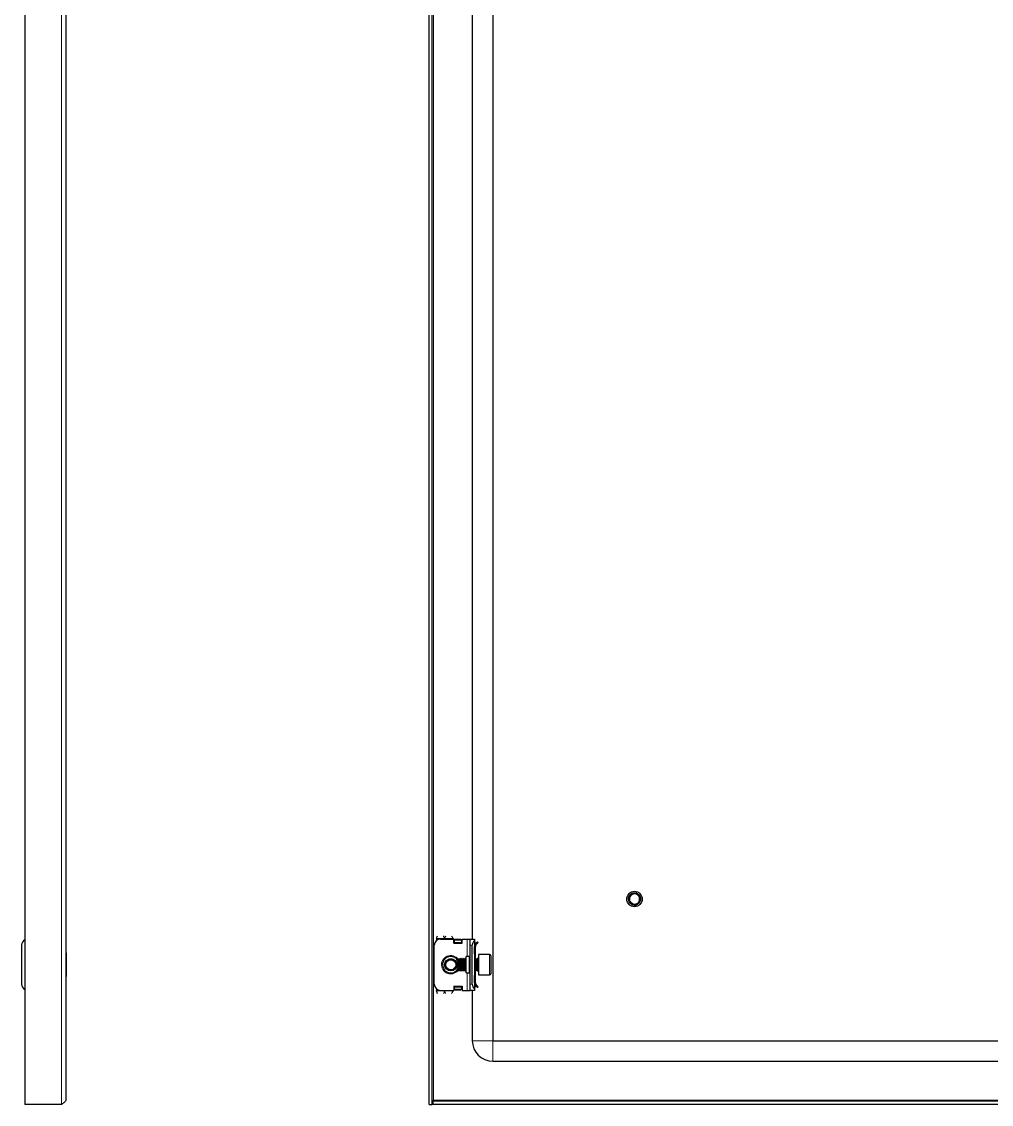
# Model space of a CAD drawing. Header units: millimetres. Extents: x -266 to 1713, y -979 to 1408.
# Drawn here: x 768 to 1241, y -860 to -333 of the extents above; entities that cross this region are included whole.
import ezdxf

# ---------------------------------------------------------------- set-up
doc = ezdxf.new("R2010")
doc.units = ezdxf.units.MM

msp = doc.modelspace()

# ---------------------------------------------------------------- linework, layer by layer
at = {"color": 7, "linetype": 'Continuous', "lineweight": 25}
for p, q in [((769.88, 1300.75), (769.88, -860.25)), ((789.88, 1298.65), (789.88, -858.15)), ((966.84, -860.25), (966.84, 1300.75)), ((968.34, -860.25), (968.34, 1300.75)), ((997.84, 1269.75), (997.84, -829.25)), ((987.84, -104.75), (987.84, -779.75)), ((1064.01, -759.27), (1063.99, -759.31)), ((1064.06, -759.13), (1064.16, -758.95)), ((1064.07, -759.13), (1064.18, -758.94)), ((1064.58, -758.28), (1064.74, -758.16)), ((1064.6, -758.32), (1064.72, -758.13)), ((1066.24, -757.31), (1066.2, -757.32)), ((1067.38, -757.3), (1067.34, -757.29)), ((1067.56, -757.34), (1067.52, -757.33)), ((1067.74, -757.39), (1067.7, -757.37)), ((1067.92, -757.45), (1067.88, -757.43)), ((1068.28, -757.61), (1068.23, -757.59)), ((1068.28, -757.61), (1068.27, -757.72)), ((1068.28, -757.61), (1068.42, -757.73)), ((1068.45, -757.72), (1068.41, -757.69)), ((1068.62, -757.83), (1068.58, -757.81)), ((1068.62, -757.83), (1068.83, -758.02)), ((1068.78, -757.96), (1068.75, -757.93)), ((1068.93, -758.1), (1068.9, -758.07)), ((1069.07, -758.24), (1069.04, -758.2)), ((1069.66, -759.21), (1069.65, -759.2)), ((1063.84, -760.25), (1063.84, -760.25)), ((1063.85, -760.05), (1063.91, -759.74)), ((1063.85, -760.05), (1063.85, -760.1)), ((1063.87, -759.85), (1063.86, -759.9)), ((1063.9, -759.64), (1063.9, -759.69)), ((1063.95, -759.45), (1063.94, -759.5)), ((1064.55, -761.12), (1064.38, -760.71)), ((1064.68, -762.33), (1064.56, -762.2)), ((1064.57, -762.21), (1064.59, -762.23)), ((1064.68, -762.33), (1064.71, -762.36)), ((1064.82, -762.47), (1064.86, -762.5)), ((1064.98, -762.6), (1065.02, -762.63)), ((1065.15, -762.72), (1065.19, -762.75)), ((1066.65, -763.24), (1067.39, -763.17)), ((1067.53, -763.17), (1067.58, -763.16)), ((1067.72, -763.12), (1067.77, -763.1)), ((1067.92, -763.05), (1067.96, -763.03)), ((1068.29, -762.88), (1068.07, -762.96)), ((1068.11, -762.97), (1068.15, -762.95)), ((1068.47, -762.77), (1068.26, -762.89)), ((1068.29, -762.81), (1068.33, -762.85)), ((1068.29, -762.88), (1068.33, -762.85)), ((1069.76, -760.95), (1069.68, -761.19)), ((1069.72, -759.39), (1069.7, -759.34)), ((1069.71, -761.14), (1069.72, -761.1)), ((1069.76, -759.56), (1069.75, -759.52)), ((1069.76, -760.95), (1069.77, -760.91)), ((1069.8, -759.75), (1069.79, -759.7)), ((1069.8, -760.75), (1069.81, -760.71)), ((1069.83, -759.94), (1069.82, -759.89)), ((1069.84, -760.14), (1069.82, -760.38)), ((1069.83, -760.55), (1069.83, -760.5)), ((1069.84, -760.14), (1069.84, -760.09)), ((1069.84, -760.34), (1069.84, -760.29)), ((970.34, -779.5), (970.34, -780.51)), ((972.34, -779.75), (978.84, -779.75)), ((978.34, -779.5), (978.34, -779.75)), ((978.84, -781.75), (978.84, -779.75)), ((979.04, -779.87), (978.84, -779.87)), ((979.04, -781.75), (979.04, -779.87)), ((979.09, -780.13), (979.59, -779.77)), ((979.59, -780.13), (979.09, -780.48)), ((979.09, -780.48), (979.09, -780.13)), ((979.59, -779.77), (979.59, -780.13)), ((979.59, -779.77), (982.09, -779.77)), ((979.59, -780.13), (982.09, -780.13)), ((982.09, -780.13), (982.09, -779.77)), ((982.09, -779.77), (982.59, -780.13)), ((982.59, -780.48), (982.09, -780.13)), ((982.59, -780.13), (982.59, -780.48)), ((982.84, -781.75), (982.84, -779.75)), ((982.84, -779.75), (985.34, -779.75)), ((985.34, -779.75), (986.84, -779.75)), ((986.84, -779.75), (988.84, -779.75)), ((986.84, -782.75), (986.84, -779.75)), ((988.84, -779.75), (988.84, -780.51)), ((768.38, -782.75), (768.38, -801.75)), ((969.34, -801.75), (969.34, -782.75)), ((978.84, -781.75), (982.84, -781.75)), ((979.09, -781.4), (979.09, -780.48)), ((979.09, -781.75), (979.09, -781.4)), ((982.59, -780.48), (982.59, -781.4)), ((982.59, -781.4), (982.59, -781.75)), ((986.84, -801.75), (986.84, -782.75)), ((987.84, -801.75), (987.84, -782.75)), ((988.84, -780.51), (988.84, -803.99)), ((988.84, -780.84), (989.05, -781.04)), ((989.34, -783.5), (988.84, -783.5)), ((988.84, -787), (988.84, -783.5)), ((989.34, -781.75), (989.34, -782.21)), ((989.34, -787), (989.34, -783.5)), ((989.43, -782.09), (990.4, -781.11)), ((989.78, -782.44), (989.43, -782.09)), ((989.78, -782.44), (990.76, -781.46)), ((990.4, -781.11), (990.76, -781.46)), ((790.13, -786.46), (789.88, -786.46)), ((790.13, -786.46), (790.13, -798.03)), ((981.4, -789.25), (980.84, -789.8)), ((980.84, -789.8), (980.84, -794.7)), ((981.45, -789.25), (981.4, -789.25)), ((981.4, -789.25), (981.4, -795.25)), ((981.84, -789.8), (981.45, -789.25)), ((981.45, -789.25), (981.45, -794.78)), ((982.23, -789.25), (981.84, -789.8)), ((981.84, -789.8), (981.84, -794.31)), ((982.45, -789.25), (982.23, -789.25)), ((982.23, -789.25), (982.23, -794.78)), ((982.84, -789.8), (982.45, -789.25)), ((982.45, -789.25), (982.45, -794.78)), ((983.23, -789.25), (982.84, -789.8)), ((982.84, -789.8), (982.84, -794.31)), ((983.45, -789.25), (983.23, -789.25)), ((983.23, -789.25), (983.23, -794.78)), ((983.84, -789.8), (983.45, -789.25)), ((983.45, -789.25), (983.45, -794.78)), ((984.23, -789.25), (983.84, -789.8)), ((983.84, -789.8), (983.84, -794.31)), ((984.45, -789.25), (984.23, -789.25)), ((984.23, -789.25), (984.23, -794.78)), ((984.84, -789.8), (984.45, -789.25)), ((984.45, -789.25), (984.45, -794.78)), ((986.34, -788.25), (984.84, -788.25)), ((984.84, -796.25), (984.84, -788.25)), ((989.34, -787), (988.84, -787)), ((989.23, -789.25), (988.84, -789.8)), ((989.45, -789.25), (989.23, -789.25)), ((989.23, -789.25), (989.23, -794.78)), ((989.34, -789.25), (989.34, -787)), ((989.84, -789.8), (989.45, -789.25)), ((989.45, -789.25), (989.45, -794.78)), ((990.23, -789.25), (989.84, -789.8)), ((989.84, -789.8), (989.84, -794.31)), ((990.59, -789.25), (990.23, -789.25)), ((990.23, -789.25), (990.23, -794.78)), ((996.24, -787.25), (990.84, -787.25)), ((990.84, -787.25), (990.84, -797.25)), ((996.84, -787.85), (996.84, -796.65)), ((980.84, -794.7), (981.4, -795.25)), ((981.4, -795.25), (981.45, -795.25)), ((981.45, -795.25), (981.84, -794.7)), ((981.45, -794.78), (981.45, -795.25)), ((981.84, -794.31), (981.84, -794.7)), ((981.84, -794.7), (982.23, -795.25)), ((982.23, -794.78), (982.23, -795.25)), ((982.23, -795.25), (982.45, -795.25)), ((982.45, -795.25), (982.84, -794.7)), ((982.45, -794.78), (982.45, -795.25)), ((982.84, -794.31), (982.84, -794.7)), ((982.84, -794.7), (983.23, -795.25)), ((983.23, -794.78), (983.23, -795.25)), ((983.23, -795.25), (983.45, -795.25)), ((983.45, -795.25), (983.84, -794.7)), ((983.45, -794.78), (983.45, -795.25)), ((983.84, -794.31), (983.84, -794.7)), ((983.84, -794.7), (984.23, -795.25)), ((984.23, -794.78), (984.23, -795.25)), ((984.23, -795.25), (984.45, -795.25)), ((984.45, -795.25), (984.84, -794.7)), ((984.45, -794.78), (984.45, -795.25)), ((988.84, -794.7), (989.23, -795.25)), ((989.23, -794.78), (989.23, -795.25)), ((989.23, -795.25), (989.45, -795.25)), ((989.34, -797.5), (989.34, -795.25)), ((989.45, -795.25), (989.84, -794.7)), ((989.45, -794.78), (989.45, -795.25)), ((989.84, -794.31), (989.84, -794.7)), ((989.84, -794.7), (990.23, -795.25)), ((990.23, -794.78), (990.23, -795.25)), ((990.23, -795.25), (990.59, -795.25)), ((789.88, -798.03), (790.13, -798.03)), ((984.84, -796.25), (986.34, -796.25)), ((988.84, -801), (988.84, -797.5)), ((988.84, -797.5), (989.34, -797.5)), ((989.34, -801), (988.84, -801)), ((989.34, -801), (989.34, -797.5)), ((990.84, -797.25), (996.24, -797.25)), ((970.34, -803.99), (970.34, -805)), ((972.34, -804.75), (978.84, -804.75)), ((978.34, -804.75), (978.34, -805)), ((978.84, -802.75), (978.84, -804.75)), ((978.84, -802.75), (982.84, -802.75)), ((978.84, -804.63), (979.04, -804.63)), ((979.04, -804.63), (979.04, -802.75)), ((979.09, -803.1), (979.09, -802.75)), ((979.09, -804.02), (979.09, -803.1)), ((979.09, -804.37), (979.09, -804.02)), ((979.09, -804.02), (979.59, -804.37)), ((979.59, -804.72), (979.09, -804.37)), ((979.59, -804.37), (979.59, -804.72)), ((982.09, -804.37), (979.59, -804.37)), ((982.09, -804.72), (979.59, -804.72)), ((982.09, -804.37), (982.59, -804.02)), ((982.09, -804.72), (982.09, -804.37)), ((982.59, -804.37), (982.09, -804.72)), ((982.59, -802.75), (982.59, -803.1)), ((982.59, -803.1), (982.59, -804.02)), ((982.59, -804.02), (982.59, -804.37)), ((982.84, -802.75), (982.84, -804.75)), ((982.84, -804.75), (985.34, -804.75)), ((985.34, -804.75), (986.84, -804.75)), ((986.84, -804.75), (986.84, -801.75)), ((988.84, -804.75), (986.84, -804.75)), ((987.84, -804.75), (987.84, -829.25)), ((989.05, -803.46), (988.84, -803.66)), ((988.84, -803.99), (988.84, -804.75)), ((989.34, -802.75), (989.34, -802.36)), ((989.78, -802.06), (989.43, -802.41)), ((989.43, -802.41), (990.4, -803.39)), ((989.78, -802.06), (990.76, -803.04)), ((990.4, -803.39), (990.76, -803.04)), ((997.84, -829.25), (1681.84, -829.25)), ((997.84, -839.25), (1681.84, -839.25)), ((968.54, -858.75), (968.54, -860.25)), ((1711.14, -858.75), (968.54, -858.75)), ((968.7, -858.75), (968.94, -858.15)), ((787.78, -860.25), (769.88, -860.25)), ((966.84, -860.25), (968.34, -860.25)), ((1711.14, -860.25), (968.54, -860.25))]:
    msp.add_line(p, q, dxfattribs=at)
at = {"color": 8, "linetype": 'Continuous', "lineweight": 18}
for p, q in [((787.78, 1300.75), (787.78, -860.25)), ((968.94, -858.15), (968.94, 1298.65)), ((970.34, -779.5), (974.34, -779.5)), ((974.34, -779.5), (978.34, -779.5)), ((985.34, -788.25), (985.34, -779.75)), ((982.59, -781.4), (979.09, -781.4)), ((987.84, -782.75), (986.84, -782.75)), ((988.84, -781.25), (989.05, -781.04)), ((988.84, -781.75), (989.34, -781.75)), ((986.34, -796.25), (986.34, -788.25)), ((990.59, -790.63), (990.59, -789.25)), ((990.59, -795.25), (990.59, -790.63)), ((996.24, -797.25), (996.24, -787.25)), ((985.34, -804.75), (985.34, -796.25)), ((970.34, -805), (974.34, -805)), ((978.34, -805), (974.34, -805)), ((979.09, -803.1), (982.59, -803.1)), ((986.84, -801.75), (987.84, -801.75)), ((988.84, -802.75), (989.34, -802.75)), ((988.84, -803.25), (989.05, -803.46)), ((997.84, -829.25), (987.84, -829.25)), ((997.84, -829.25), (997.84, -839.25)), ((1710.74, -858.15), (968.94, -858.15))]:
    msp.add_line(p, q, dxfattribs=at)
at = {"color": 7, "linetype": 'Continuous', "lineweight": 25}
for centre, radius in [((1066.84, -760.25), 3.75), ((977.34, -792.25), 3), ((977.34, -792.25), 2.76), ((977.34, -792.25), 2.45)]:
    msp.add_circle(centre, radius, dxfattribs=at)
for centre, radius, start, end in [((1066.84, -760.25), 2.5, 108.5944, 168.5944), ((1066.84, -760.25), 2.5, 48.5944, 108.5944), ((1066.84, -760.25), 2.5, 348.5944, 48.5944), ((1066.84, -760.25), 3, 180, 220.7437), ((1066.84, -760.25), 2.5, 168.5944, 190.5165), ((1066.84, -760.25), 3, 239.9286, 266.2193), ((1066.84, -760.25), 2.5, 255.8881, 288.5944), ((1066.84, -760.25), 2.5, 288.5944, 348.5944), ((771.38, -782.75), 3, 120, 180), ((972.34, -782.75), 3, 90, 180), ((990.84, -782.75), 3, 131.8103, 180), ((988.34, -781.75), 1, 360, 45), ((977.34, -792.25), 4, 90, 331.045), ((977.34, -792.25), 4, 28.955, 90), ((986.34, -787.75), 0.5, 270, 0), ((990.59, -789), 0.25, 270, 0), ((996.24, -787.85), 0.6, 0, 90), ((990.59, -795.5), 0.25, 360, 90), ((986.34, -796.75), 0.5, 0, 90), ((996.24, -796.65), 0.6, 270, 360), ((771.38, -801.75), 3, 180, 240), ((972.34, -801.75), 3, 180, 270), ((990.84, -801.75), 3, 180, 228.1897), ((988.34, -802.75), 1, 315, 360), ((997.84, -829.25), 10, 180, 270)]:
    msp.add_arc(centre, radius, start, end, dxfattribs=at)
at = {"color": 8, "linetype": 'Continuous', "lineweight": 18}
for start, end in [(35.4622, 270), (270, 324.5378)]:
    msp.add_arc((977.34, -792.25), 4.5, start, end, dxfattribs=at)
at = {"color": 7, "linetype": 'Continuous', "lineweight": 25}
for points, knots in [([(1064.37, -759.61), (1064.36, -759.6), (1064.34, -759.56), (1064.29, -759.49), (1064.22, -759.42), (1064.14, -759.37), (1064.07, -759.33), (1064.02, -759.32), (1063.99, -759.31)], [0, 0, 0, 0, 0.076151, 0.276704, 0.47712, 0.677473, 0.837574, 1, 1, 1, 1]), ([(1064.01, -759.27), (1064.21, -758.84), (1064.53, -758.2), (1065.12, -757.8), (1065.32, -757.67)], [0, 0, 0, 0, 0.657042, 1, 1, 1, 1]), ([(1064.01, -759.27), (1064.04, -759.27), (1064.09, -759.28), (1064.17, -759.31), (1064.24, -759.35), (1064.3, -759.41), (1064.35, -759.46), (1064.38, -759.53), (1064.4, -759.58), (1064.4, -759.62), (1064.4, -759.63)], [0, 0, 0, 0, 0.154027, 0.307095, 0.452862, 0.590123, 0.718565, 0.838856, 0.95247, 1, 1, 1, 1]), ([(1064.08, -759.14), (1064.1, -759.08), (1064.13, -758.95), (1064.19, -758.84), (1064.23, -758.78)], [0, 0, 0, 0, 0.462482, 1, 1, 1, 1]), ([(1064.21, -758.86), (1064.24, -758.79), (1064.32, -758.58), (1064.48, -758.42), (1064.59, -758.31)], [0, 0, 0, 0, 0.333789, 1, 1, 1, 1]), ([(1064.29, -758.73), (1064.31, -758.68), (1064.41, -758.38), (1064.66, -758.17), (1064.87, -757.99)], [0, 0, 0, 0, 0.171865, 1, 1, 1, 1]), ([(1065.68, -757.89), (1065.62, -757.93), (1065.3, -758.11), (1064.8, -758.58), (1064.5, -759.16), (1064.41, -759.5), (1064.39, -759.56)], [0, 0, 0, 0, 0.104785, 0.513079, 0.918136, 1, 1, 1, 1]), ([(1064.58, -758.28), (1064.57, -758.29), (1064.56, -758.31), (1064.54, -758.33), (1064.53, -758.34)], [0, 0, 0, 0, 0.2967964, 1, 1, 1, 1]), ([(1064.7, -758.15), (1064.7, -758.15), (1064.69, -758.16), (1064.68, -758.18), (1064.67, -758.18)], [0, 0, 0, 0, 0.4842322, 1, 1, 1, 1]), ([(1064.84, -758.02), (1064.83, -758.03), (1064.82, -758.04), (1064.81, -758.05), (1064.8, -758.05)], [0, 0, 0, 0, 0.485158, 1, 1, 1, 1]), ([(1064.98, -757.9), (1064.97, -757.9), (1064.96, -757.91), (1064.95, -757.92), (1064.94, -757.93)], [0, 0, 0, 0, 0.484546, 1, 1, 1, 1]), ([(1065.14, -757.78), (1065.13, -757.79), (1065.12, -757.8), (1065.1, -757.8), (1065.1, -757.81)], [0, 0, 0, 0, 0.4826873, 1, 1, 1, 1]), ([(1065.14, -757.78), (1065.15, -757.77), (1065.2, -757.74), (1065.25, -757.72), (1065.3, -757.7)], [0, 0, 0, 0, 0.230751, 1, 1, 1, 1]), ([(1065.31, -757.67), (1065.3, -757.68), (1065.28, -757.69), (1065.27, -757.69), (1065.26, -757.7)], [0, 0, 0, 0, 0.480194, 1, 1, 1, 1]), ([(1065.31, -757.67), (1065.34, -757.69), (1065.4, -757.73), (1065.47, -757.8), (1065.5, -757.85), (1065.52, -757.87)], [0, 0, 0, 0, 0.362858, 0.693435, 1, 1, 1, 1]), ([(1065.67, -757.93), (1065.65, -757.93), (1065.61, -757.92), (1065.55, -757.89), (1065.47, -757.84), (1065.38, -757.77), (1065.34, -757.7), (1065.32, -757.67)], [0, 0, 0, 0, 0.084477, 0.253367, 0.470159, 0.686909, 1, 1, 1, 1]), ([(1065.49, -757.57), (1065.48, -757.58), (1065.46, -757.59), (1065.45, -757.59), (1065.44, -757.6)], [0, 0, 0, 0, 0.477867, 1, 1, 1, 1]), ([(1065.6, -757.88), (1065.6, -757.86), (1065.59, -757.81), (1065.55, -757.74), (1065.5, -757.66), (1065.46, -757.62), (1065.44, -757.6)], [0, 0, 0, 0, 0.154183, 0.462567, 0.728091, 1, 1, 1, 1]), ([(1065.49, -757.57), (1065.52, -757.6), (1065.57, -757.63), (1065.64, -757.71), (1065.68, -757.79), (1065.71, -757.85), (1065.72, -757.89), (1065.72, -757.9)], [0, 0, 0, 0, 0.260762, 0.494805, 0.723794, 0.94279, 1, 1, 1, 1]), ([(1065.67, -757.49), (1065.67, -757.49), (1065.65, -757.5), (1065.64, -757.5), (1065.63, -757.51)], [0, 0, 0, 0, 0.4764859, 1, 1, 1, 1]), ([(1065.76, -757.9), (1065.76, -757.89), (1065.77, -757.83), (1065.76, -757.75), (1065.73, -757.66), (1065.68, -757.58), (1065.65, -757.53), (1065.63, -757.51)], [0, 0, 0, 0, 0.114393, 0.350182, 0.585971, 0.790611, 1, 1, 1, 1]), ([(1065.67, -757.49), (1065.69, -757.48), (1065.75, -757.45), (1065.82, -757.44), (1065.87, -757.43)], [0, 0, 0, 0, 0.301025, 1, 1, 1, 1]), ([(1065.67, -757.49), (1065.7, -757.51), (1065.75, -757.56), (1065.81, -757.63), (1065.85, -757.72), (1065.87, -757.8), (1065.88, -757.86), (1065.87, -757.9), (1065.87, -757.91)], [0, 0, 0, 0, 0.218347, 0.41099, 0.598711, 0.777744, 0.945667, 1, 1, 1, 1]), ([(1066.05, -757.88), (1066.03, -757.88), (1065.98, -757.9), (1065.91, -757.91), (1065.81, -757.91), (1065.74, -757.9), (1065.7, -757.89), (1065.68, -757.89)], [0, 0, 0, 0, 0.099011, 0.388276, 0.61301, 0.895384, 1, 1, 1, 1]), ([(1065.87, -757.41), (1065.86, -757.42), (1065.84, -757.42), (1065.83, -757.43), (1065.82, -757.43)], [0, 0, 0, 0, 0.476579, 1, 1, 1, 1]), ([(1065.89, -757.91), (1065.9, -757.91), (1065.91, -757.87), (1065.92, -757.8), (1065.92, -757.7), (1065.9, -757.6), (1065.87, -757.51), (1065.84, -757.46), (1065.82, -757.43)], [0, 0, 0, 0, 0.019058, 0.219488, 0.419831, 0.620151, 0.807785, 1, 1, 1, 1]), ([(1065.87, -757.41), (1065.89, -757.44), (1065.94, -757.49), (1065.98, -757.57), (1066.01, -757.66), (1066.02, -757.74), (1066.01, -757.81), (1066, -757.85), (1065.99, -757.87)], [0, 0, 0, 0, 0.213002, 0.396975, 0.575181, 0.744364, 0.902779, 1, 1, 1, 1]), ([(1066.06, -757.35), (1066.05, -757.36), (1066.04, -757.36), (1066.02, -757.36), (1066.01, -757.37)], [0, 0, 0, 0, 0.478977, 1, 1, 1, 1]), ([(1066.02, -757.87), (1066.03, -757.84), (1066.05, -757.79), (1066.07, -757.7), (1066.07, -757.61), (1066.07, -757.5), (1066.03, -757.42), (1066.01, -757.37)], [0, 0, 0, 0, 0.147065, 0.321231, 0.495346, 0.669443, 1, 1, 1, 1]), ([(1066.31, -757.65), (1066.3, -757.66), (1066.28, -757.71), (1066.22, -757.79), (1066.13, -757.85), (1066.07, -757.87), (1066.05, -757.88)], [0, 0, 0, 0, 0.153621, 0.528305, 0.811762, 1, 1, 1, 1]), ([(1066.06, -757.35), (1066.08, -757.38), (1066.11, -757.44), (1066.14, -757.53), (1066.16, -757.61), (1066.15, -757.69), (1066.14, -757.77), (1066.11, -757.82), (1066.09, -757.85), (1066.08, -757.86)], [0, 0, 0, 0, 0.195461, 0.359649, 0.517607, 0.666788, 0.806268, 0.936243, 1, 1, 1, 1]), ([(1066.13, -757.81), (1066.13, -757.81), (1066.17, -757.77), (1066.2, -757.68), (1066.22, -757.57), (1066.23, -757.48), (1066.22, -757.4), (1066.21, -757.35), (1066.2, -757.32)], [0, 0, 0, 0, 0.001313, 0.309582, 0.493731, 0.677835, 0.837663, 1, 1, 1, 1]), ([(1066.24, -757.31), (1066.26, -757.34), (1066.28, -757.39), (1066.3, -757.47), (1066.3, -757.56), (1066.28, -757.63), (1066.25, -757.72), (1066.2, -757.78), (1066.17, -757.81)], [0, 0, 0, 0, 0.162579, 0.32416, 0.478216, 0.623372, 0.759205, 1, 1, 1, 1]), ([(1066.17, -757.82), (1066.19, -757.8), (1066.24, -757.76), (1066.28, -757.69), (1066.31, -757.66), (1066.31, -757.65)], [0, 0, 0, 0, 0.41332, 0.833507, 1, 1, 1, 1]), ([(1066.2, -757.33), (1066.22, -757.32), (1066.34, -757.28), (1066.47, -757.27), (1066.58, -757.26)], [0, 0, 0, 0, 0.169871, 1, 1, 1, 1]), ([(1066.24, -757.31), (1066.27, -757.3), (1066.6, -757.24), (1067.23, -757.23), (1067.89, -757.41), (1068.23, -757.59), (1068.29, -757.62)], [0, 0, 0, 0, 0.044285, 0.46488, 0.894202, 1, 1, 1, 1]), ([(1068.29, -757.93), (1068.23, -757.9), (1067.9, -757.72), (1067.23, -757.54), (1066.61, -757.57), (1066.31, -757.65), (1066.31, -757.65)], [0, 0, 0, 0, 0.102158, 0.551599, 0.99962, 1, 1, 1, 1]), ([(1066.68, -757.28), (1066.74, -757.27), (1066.91, -757.24), (1067.08, -757.26), (1067.18, -757.27)], [0, 0, 0, 0, 0.399625, 1, 1, 1, 1]), ([(1067.34, -757.31), (1067.39, -757.31), (1067.54, -757.32), (1067.68, -757.37), (1067.78, -757.4)], [0, 0, 0, 0, 0.3533163, 1, 1, 1, 1]), ([(1068.21, -757.91), (1068.21, -757.9), (1068.21, -757.87), (1068.22, -757.8), (1068.24, -757.71), (1068.28, -757.65), (1068.29, -757.62)], [0, 0, 0, 0, 0.058255, 0.305509, 0.64716, 1, 1, 1, 1]), ([(1068.29, -757.93), (1068.31, -757.91), (1068.35, -757.86), (1068.39, -757.78), (1068.4, -757.72), (1068.41, -757.69)], [0, 0, 0, 0, 0.351509, 0.671861, 1, 1, 1, 1]), ([(1068.5, -758.37), (1068.49, -758.37), (1068.45, -758.33), (1068.4, -758.27), (1068.35, -758.19), (1068.32, -758.1), (1068.29, -758.01), (1068.29, -757.96), (1068.29, -757.93)], [0, 0, 0, 0, 0.066273, 0.267344, 0.423096, 0.618734, 0.814089, 1, 1, 1, 1]), ([(1068.45, -757.72), (1068.45, -757.75), (1068.44, -757.82), (1068.41, -757.92), (1068.37, -758), (1068.33, -758.05), (1068.31, -758.07), (1068.31, -758.07)], [0, 0, 0, 0, 0.275174, 0.522846, 0.765225, 0.99702, 1, 1, 1, 1]), ([(1068.33, -758.12), (1068.34, -758.11), (1068.38, -758.09), (1068.44, -758.04), (1068.5, -757.97), (1068.55, -757.89), (1068.57, -757.83), (1068.58, -757.81)], [0, 0, 0, 0, 0.0849649, 0.3293377, 0.5737157, 0.7844106, 1, 1, 1, 1]), ([(1068.62, -757.83), (1068.62, -757.87), (1068.61, -757.94), (1068.57, -758.03), (1068.52, -758.1), (1068.45, -758.16), (1068.41, -758.2), (1068.38, -758.21), (1068.37, -758.21)], [0, 0, 0, 0, 0.222831, 0.420099, 0.612409, 0.79585, 0.967895, 1, 1, 1, 1]), ([(1068.39, -758.24), (1068.39, -758.24), (1068.42, -758.23), (1068.49, -758.2), (1068.57, -758.15), (1068.65, -758.09), (1068.71, -758.01), (1068.73, -757.96), (1068.75, -757.93)], [0, 0, 0, 0, 0.002693, 0.20821, 0.413641, 0.619057, 0.807274, 1, 1, 1, 1]), ([(1068.78, -757.96), (1068.77, -758), (1068.76, -758.06), (1068.71, -758.14), (1068.65, -758.21), (1068.58, -758.26), (1068.53, -758.3), (1068.49, -758.3), (1068.48, -758.3)], [0, 0, 0, 0, 0.219212, 0.409339, 0.593597, 0.768568, 0.932394, 1, 1, 1, 1]), ([(1068.49, -758.33), (1068.52, -758.32), (1068.59, -758.31), (1068.68, -758.27), (1068.76, -758.22), (1068.84, -758.15), (1068.88, -758.1), (1068.9, -758.07)], [0, 0, 0, 0, 0.190996, 0.383798, 0.576553, 0.78528, 1, 1, 1, 1]), ([(1068.94, -758.45), (1068.94, -758.46), (1068.91, -758.47), (1068.86, -758.49), (1068.77, -758.49), (1068.67, -758.48), (1068.57, -758.43), (1068.52, -758.39), (1068.5, -758.37)], [0, 0, 0, 0, 0.045866, 0.230744, 0.387461, 0.658246, 0.861978, 1, 1, 1, 1]), ([(1068.93, -758.1), (1068.92, -758.13), (1068.89, -758.19), (1068.83, -758.26), (1068.77, -758.32), (1068.7, -758.36), (1068.63, -758.38), (1068.58, -758.38), (1068.56, -758.38)], [0, 0, 0, 0, 0.211659, 0.390361, 0.562352, 0.724819, 0.876696, 1, 1, 1, 1]), ([(1068.58, -758.4), (1068.59, -758.4), (1068.65, -758.41), (1068.75, -758.39), (1068.86, -758.35), (1068.95, -758.29), (1069.01, -758.24), (1069.04, -758.2)], [0, 0, 0, 0, 0.046579, 0.362688, 0.551736, 0.740753, 1, 1, 1, 1]), ([(1068.58, -758.44), (1068.61, -758.45), (1068.67, -758.47), (1068.77, -758.48), (1068.86, -758.47), (1068.91, -758.46), (1068.94, -758.45)], [0, 0, 0, 0, 0.251795, 0.502165, 0.752314, 1, 1, 1, 1]), ([(1069.07, -758.24), (1069.05, -758.26), (1069.02, -758.31), (1068.96, -758.37), (1068.89, -758.41), (1068.81, -758.44), (1068.74, -758.46), (1068.68, -758.46), (1068.64, -758.45), (1068.62, -758.44)], [0, 0, 0, 0, 0.169226, 0.337427, 0.497935, 0.649179, 0.790582, 0.922688, 1, 1, 1, 1]), ([(1069.68, -760.29), (1069.68, -760.22), (1069.66, -759.82), (1069.48, -759.15), (1069.11, -758.68), (1068.94, -758.45)], [0, 0, 0, 0, 0.108003, 0.585763, 1, 1, 1, 1]), ([(1069.07, -758.24), (1069.19, -758.39), (1069.47, -758.74), (1069.76, -759.4), (1069.81, -759.91), (1069.84, -760.16)], [0, 0, 0, 0, 0.274163, 0.639603, 1, 1, 1, 1]), ([(1069.15, -758.37), (1069.19, -758.41), (1069.33, -758.54), (1069.43, -758.71), (1069.49, -758.84)], [0, 0, 0, 0, 0.288707, 1, 1, 1, 1]), ([(1069.53, -758.95), (1069.55, -758.98), (1069.64, -759.12), (1069.69, -759.28), (1069.72, -759.41)], [0, 0, 0, 0, 0.192577, 1, 1, 1, 1]), ([(1064.33, -759.96), (1064.33, -759.97), (1064.31, -760.01), (1064.27, -760.06), (1064.22, -760.11), (1064.15, -760.16), (1064.07, -760.2), (1063.99, -760.23), (1063.91, -760.25), (1063.87, -760.25), (1063.84, -760.25)], [0, 0, 0, 0, 0.060221, 0.18113, 0.301988, 0.42281, 0.589437, 0.75603, 0.87711, 1, 1, 1, 1]), ([(1063.84, -760.26), (1063.84, -760.21), (1063.84, -760.13), (1063.86, -760.05), (1063.86, -760.03)], [0, 0, 0, 0, 0.6598587, 1, 1, 1, 1]), ([(1063.84, -760.26), (1063.87, -760.24), (1063.94, -760.21), (1064.03, -760.18), (1064.09, -760.18), (1064.12, -760.18)], [0, 0, 0, 0, 0.371226, 0.708872, 1, 1, 1, 1]), ([(1064.77, -762.03), (1064.75, -762.01), (1064.5, -761.79), (1064.16, -761.33), (1063.92, -760.72), (1063.86, -760.37), (1063.84, -760.25)], [0, 0, 0, 0, 0.050685, 0.485619, 0.826643, 1, 1, 1, 1]), ([(1063.85, -760.05), (1063.88, -760.04), (1063.95, -760.01), (1064.04, -759.99), (1064.13, -759.99), (1064.22, -760.01), (1064.26, -760.03), (1064.28, -760.04)], [0, 0, 0, 0, 0.235039, 0.445532, 0.651268, 0.847853, 1, 1, 1, 1]), ([(1064.2, -760.12), (1064.17, -760.11), (1064.11, -760.09), (1064.02, -760.08), (1063.93, -760.08), (1063.88, -760.1), (1063.85, -760.1)], [0, 0, 0, 0, 0.237597, 0.516729, 0.755527, 1, 1, 1, 1]), ([(1064.31, -760.01), (1064.28, -759.99), (1064.23, -759.95), (1064.14, -759.91), (1064.04, -759.89), (1063.95, -759.88), (1063.89, -759.89), (1063.86, -759.9)], [0, 0, 0, 0, 0.189173, 0.404697, 0.62022, 0.807935, 1, 1, 1, 1]), ([(1063.87, -759.85), (1063.9, -759.84), (1063.97, -759.81), (1064.07, -759.81), (1064.16, -759.82), (1064.24, -759.84), (1064.3, -759.87), (1064.33, -759.9), (1064.34, -759.91)], [0, 0, 0, 0, 0.214065, 0.402363, 0.585629, 0.760234, 0.923894, 1, 1, 1, 1]), ([(1063.9, -759.64), (1063.91, -759.59), (1063.93, -759.51), (1063.96, -759.44), (1063.97, -759.41)], [0, 0, 0, 0, 0.6579883, 1, 1, 1, 1]), ([(1063.9, -759.64), (1063.94, -759.64), (1064.01, -759.62), (1064.1, -759.63), (1064.19, -759.65), (1064.26, -759.69), (1064.32, -759.73), (1064.35, -759.76), (1064.37, -759.78)], [0, 0, 0, 0, 0.208898, 0.388587, 0.562428, 0.727295, 0.881578, 1, 1, 1, 1]), ([(1064.36, -759.9), (1064.36, -759.89), (1064.33, -759.85), (1064.26, -759.8), (1064.18, -759.75), (1064.09, -759.71), (1063.99, -759.69), (1063.93, -759.69), (1063.9, -759.69)], [0, 0, 0, 0, 0.069872, 0.258455, 0.446951, 0.635422, 0.81547, 1, 1, 1, 1]), ([(1064.37, -759.75), (1064.36, -759.73), (1064.32, -759.69), (1064.26, -759.63), (1064.19, -759.58), (1064.11, -759.54), (1064.03, -759.51), (1063.97, -759.5), (1063.94, -759.5)], [0, 0, 0, 0, 0.137266, 0.30795, 0.478578, 0.649185, 0.822833, 1, 1, 1, 1]), ([(1063.95, -759.45), (1063.98, -759.45), (1064.04, -759.45), (1064.13, -759.46), (1064.21, -759.49), (1064.28, -759.54), (1064.33, -759.59), (1064.37, -759.64), (1064.39, -759.68), (1064.4, -759.7)], [0, 0, 0, 0, 0.165667, 0.330522, 0.488809, 0.638525, 0.778629, 0.909213, 1, 1, 1, 1]), ([(1064.33, -759.92), (1064.33, -760.02), (1064.31, -760.29), (1064.36, -760.55), (1064.38, -760.71)], [0, 0, 0, 0, 0.408521, 1, 1, 1, 1]), ([(1064.39, -759.76), (1064.39, -759.76), (1064.38, -759.81), (1064.36, -759.86), (1064.34, -759.91), (1064.33, -759.92)], [0, 0, 0, 0, 0.157682, 0.80304, 1, 1, 1, 1]), ([(1064.39, -759.56), (1064.4, -759.59), (1064.41, -759.66), (1064.4, -759.72), (1064.39, -759.76)], [0, 0, 0, 0, 0.544473, 1, 1, 1, 1]), ([(1065.84, -762.48), (1065.76, -762.45), (1065.44, -762.29), (1064.93, -761.87), (1064.68, -761.37), (1064.55, -761.12)], [0, 0, 0, 0, 0.130652, 0.560007, 1, 1, 1, 1]), ([(1064.57, -762.21), (1064.59, -762.18), (1064.62, -762.14), (1064.68, -762.08), (1064.74, -762.05), (1064.77, -762.03), (1064.77, -762.03)], [0, 0, 0, 0, 0.315056, 0.630194, 0.945514, 1, 1, 1, 1]), ([(1065.13, -762.08), (1065.1, -762.07), (1065.04, -762.06), (1064.96, -762.06), (1064.88, -762.07), (1064.8, -762.09), (1064.69, -762.14), (1064.62, -762.19), (1064.59, -762.23)], [0, 0, 0, 0, 0.149407, 0.278563, 0.407661, 0.536722, 0.727045, 1, 1, 1, 1]), ([(1064.68, -762.33), (1064.7, -762.3), (1064.73, -762.25), (1064.79, -762.19), (1064.85, -762.14), (1064.92, -762.1), (1065, -762.08), (1065.07, -762.07), (1065.12, -762.08), (1065.15, -762.09)], [0, 0, 0, 0, 0.159446, 0.318034, 0.469983, 0.61348, 0.747649, 0.872856, 1, 1, 1, 1]), ([(1065.2, -762.13), (1065.19, -762.13), (1065.16, -762.13), (1065.09, -762.14), (1065.01, -762.15), (1064.92, -762.19), (1064.85, -762.23), (1064.77, -762.29), (1064.73, -762.34), (1064.71, -762.36)], [0, 0, 0, 0, 0.018281, 0.175639, 0.332896, 0.490097, 0.647274, 0.821632, 1, 1, 1, 1]), ([(1064.77, -762.03), (1064.79, -762.03), (1064.83, -762.02), (1064.92, -762.01), (1065.02, -762.02), (1065.11, -762.06), (1065.19, -762.11), (1065.27, -762.2), (1065.34, -762.31), (1065.37, -762.4), (1065.38, -762.44)], [0, 0, 0, 0, 0.0736464, 0.1695635, 0.351373, 0.4388934, 0.519676, 0.6829056, 0.8511995, 1, 1, 1, 1]), ([(1064.82, -762.47), (1064.84, -762.44), (1064.86, -762.37), (1064.91, -762.29), (1064.98, -762.23), (1065.04, -762.19), (1065.12, -762.16), (1065.17, -762.14), (1065.21, -762.14), (1065.21, -762.14)], [0, 0, 0, 0, 0.198035, 0.367663, 0.531495, 0.686664, 0.831818, 0.981917, 1, 1, 1, 1]), ([(1065.27, -762.21), (1065.26, -762.21), (1065.22, -762.22), (1065.15, -762.24), (1065.06, -762.29), (1064.98, -762.35), (1064.91, -762.42), (1064.88, -762.47), (1064.86, -762.5)], [0, 0, 0, 0, 0.0505, 0.241124, 0.431653, 0.622154, 0.808692, 1, 1, 1, 1]), ([(1064.98, -762.6), (1064.99, -762.57), (1065, -762.5), (1065.05, -762.41), (1065.1, -762.34), (1065.17, -762.29), (1065.23, -762.25), (1065.27, -762.24), (1065.29, -762.23)], [0, 0, 0, 0, 0.209239, 0.392702, 0.571062, 0.740844, 0.899958, 1, 1, 1, 1]), ([(1065.34, -762.31), (1065.31, -762.32), (1065.25, -762.35), (1065.18, -762.4), (1065.11, -762.47), (1065.05, -762.55), (1065.03, -762.6), (1065.02, -762.63)], [0, 0, 0, 0, 0.172104, 0.391099, 0.610089, 0.802801, 1, 1, 1, 1]), ([(1065.15, -762.72), (1065.15, -762.69), (1065.16, -762.62), (1065.19, -762.53), (1065.24, -762.45), (1065.29, -762.39), (1065.33, -762.36), (1065.35, -762.35)], [0, 0, 0, 0, 0.240212, 0.454711, 0.664287, 0.864517, 1, 1, 1, 1]), ([(1065.38, -762.46), (1065.36, -762.48), (1065.31, -762.52), (1065.26, -762.59), (1065.21, -762.67), (1065.2, -762.72), (1065.19, -762.75)], [0, 0, 0, 0, 0.228254, 0.510351, 0.752319, 1, 1, 1, 1]), ([(1065.32, -762.84), (1065.32, -762.8), (1065.32, -762.73), (1065.35, -762.63), (1065.38, -762.57), (1065.4, -762.55), (1065.4, -762.55)], [0, 0, 0, 0, 0.357139, 0.680979, 0.998183, 1, 1, 1, 1]), ([(1065.38, -762.44), (1065.38, -762.45), (1065.39, -762.5), (1065.4, -762.57), (1065.4, -762.66), (1065.38, -762.76), (1065.35, -762.82), (1065.34, -762.85)], [0, 0, 0, 0, 0.113604, 0.31095, 0.508229, 0.75166, 1, 1, 1, 1]), ([(1066.23, -762.67), (1065.95, -762.62), (1065.65, -762.57), (1065.39, -762.44), (1065.38, -762.44)], [0, 0, 0, 0, 0.965671, 1, 1, 1, 1]), ([(1066.23, -762.67), (1066.14, -762.64), (1066, -762.58), (1065.88, -762.51), (1065.84, -762.48)], [0, 0, 0, 0, 0.681733, 1, 1, 1, 1]), ([(1067.39, -763.17), (1067.38, -763.16), (1067.36, -763.11), (1067.35, -763.03), (1067.35, -762.95), (1067.36, -762.88), (1067.4, -762.8), (1067.46, -762.72), (1067.56, -762.65), (1067.62, -762.63), (1067.64, -762.62)], [0, 0, 0, 0, 0.098631, 0.238541, 0.378532, 0.49895, 0.601027, 0.777401, 0.9101, 1, 1, 1, 1]), ([(1067.54, -762.67), (1067.54, -762.67), (1067.51, -762.7), (1067.47, -762.76), (1067.43, -762.84), (1067.4, -762.93), (1067.38, -763.02), (1067.38, -763.11), (1067.39, -763.15), (1067.39, -763.17)], [0, 0, 0, 0, 0.036757, 0.196192, 0.355485, 0.51469, 0.719746, 0.882005, 1, 1, 1, 1]), ([(1067.53, -763.17), (1067.52, -763.14), (1067.49, -763.09), (1067.47, -763.01), (1067.46, -762.92), (1067.47, -762.84), (1067.49, -762.75), (1067.53, -762.69), (1067.56, -762.66)], [0, 0, 0, 0, 0.16279, 0.324686, 0.479688, 0.626058, 0.76302, 1, 1, 1, 1]), ([(1067.62, -762.64), (1067.61, -762.66), (1067.58, -762.71), (1067.55, -762.8), (1067.54, -762.89), (1067.54, -763.02), (1067.56, -763.11), (1067.58, -763.16)], [0, 0, 0, 0, 0.13286, 0.29106, 0.491007, 0.69089, 1, 1, 1, 1]), ([(1067.72, -763.12), (1067.7, -763.09), (1067.66, -763.04), (1067.62, -762.95), (1067.6, -762.87), (1067.6, -762.78), (1067.61, -762.71), (1067.63, -762.65), (1067.64, -762.63), (1067.65, -762.62)], [0, 0, 0, 0, 0.198483, 0.367712, 0.531083, 0.685778, 0.830503, 0.965152, 1, 1, 1, 1]), ([(1067.64, -762.62), (1067.65, -762.62), (1067.7, -762.6), (1067.78, -762.59), (1067.88, -762.59), (1067.97, -762.6), (1068.05, -762.63), (1068.13, -762.66), (1068.21, -762.71), (1068.27, -762.76), (1068.3, -762.79), (1068.31, -762.8)], [0, 0, 0, 0, 0.0429601, 0.1733, 0.2742626, 0.4010814, 0.5277159, 0.6542588, 0.7807587, 0.9368521, 1, 1, 1, 1]), ([(1067.73, -762.6), (1067.73, -762.61), (1067.71, -762.65), (1067.7, -762.72), (1067.69, -762.82), (1067.7, -762.92), (1067.72, -763.01), (1067.75, -763.07), (1067.77, -763.1)], [0, 0, 0, 0, 0.043388, 0.23288, 0.422274, 0.611632, 0.803279, 1, 1, 1, 1]), ([(1067.92, -763.05), (1067.89, -763.03), (1067.84, -762.98), (1067.79, -762.9), (1067.76, -762.81), (1067.74, -762.73), (1067.74, -762.66), (1067.75, -762.61), (1067.76, -762.6)], [0, 0, 0, 0, 0.208724, 0.39105, 0.568219, 0.73683, 0.894853, 1, 1, 1, 1]), ([(1067.85, -762.59), (1067.85, -762.62), (1067.84, -762.68), (1067.85, -762.78), (1067.87, -762.87), (1067.91, -762.96), (1067.94, -763.01), (1067.96, -763.03)], [0, 0, 0, 0, 0.181695, 0.396783, 0.61186, 0.803681, 1, 1, 1, 1]), ([(1068.11, -762.97), (1068.08, -762.95), (1068.02, -762.91), (1067.96, -762.83), (1067.92, -762.75), (1067.89, -762.67), (1067.89, -762.62), (1067.89, -762.59)], [0, 0, 0, 0, 0.234253, 0.442787, 0.646465, 0.841043, 1, 1, 1, 1]), ([(1068, -762.61), (1068, -762.61), (1068, -762.65), (1068.01, -762.71), (1068.05, -762.8), (1068.09, -762.88), (1068.13, -762.93), (1068.15, -762.95)], [0, 0, 0, 0, 0.00279, 0.269575, 0.536371, 0.765499, 1, 1, 1, 1]), ([(1068.29, -762.88), (1068.26, -762.86), (1068.2, -762.82), (1068.13, -762.75), (1068.09, -762.69), (1068.07, -762.65), (1068.07, -762.64)], [0, 0, 0, 0, 0.319514, 0.608493, 0.891527, 1, 1, 1, 1]), ([(1068.31, -762.8), (1068.38, -762.75), (1068.73, -762.52), (1069.22, -762.02), (1069.44, -761.46), (1069.54, -761.22)], [0, 0, 0, 0, 0.128781, 0.613629, 1, 1, 1, 1]), ([(1069.54, -761.22), (1069.54, -761.22), (1069.51, -761.21), (1069.46, -761.18), (1069.4, -761.13), (1069.35, -761.08), (1069.31, -761), (1069.28, -760.9), (1069.28, -760.8), (1069.29, -760.75), (1069.29, -760.74)], [0, 0, 0, 0, 0.022761, 0.192243, 0.346896, 0.477535, 0.588677, 0.783334, 0.968624, 1, 1, 1, 1]), ([(1069.28, -760.82), (1069.28, -760.85), (1069.29, -760.91), (1069.33, -761), (1069.38, -761.07), (1069.44, -761.14), (1069.5, -761.19), (1069.53, -761.21), (1069.54, -761.22)], [0, 0, 0, 0, 0.182737, 0.363423, 0.543947, 0.724373, 0.904747, 1, 1, 1, 1]), ([(1069.71, -761.14), (1069.68, -761.14), (1069.62, -761.14), (1069.54, -761.11), (1069.46, -761.08), (1069.4, -761.03), (1069.35, -760.97), (1069.31, -760.91), (1069.29, -760.87), (1069.28, -760.84), (1069.28, -760.84)], [0, 0, 0, 0, 0.159812, 0.318711, 0.470648, 0.614013, 0.748131, 0.873387, 0.991083, 1, 1, 1, 1]), ([(1069.29, -760.74), (1069.3, -760.71), (1069.32, -760.64), (1069.38, -760.54), (1069.44, -760.45), (1069.51, -760.39), (1069.58, -760.34), (1069.64, -760.31), (1069.67, -760.29), (1069.68, -760.29)], [0, 0, 0, 0, 0.1251657, 0.3367685, 0.4886747, 0.6403706, 0.7919615, 0.9435026, 1, 1, 1, 1]), ([(1069.3, -760.79), (1069.31, -760.81), (1069.33, -760.85), (1069.39, -760.92), (1069.46, -760.99), (1069.55, -761.04), (1069.63, -761.08), (1069.69, -761.09), (1069.72, -761.1)], [0, 0, 0, 0, 0.112687, 0.266978, 0.464332, 0.661607, 0.829157, 1, 1, 1, 1]), ([(1069.76, -760.95), (1069.72, -760.96), (1069.66, -760.97), (1069.56, -760.95), (1069.48, -760.93), (1069.41, -760.89), (1069.35, -760.84), (1069.32, -760.8), (1069.31, -760.78)], [0, 0, 0, 0, 0.207037, 0.38272, 0.55212, 0.712365, 0.86221, 1, 1, 1, 1]), ([(1069.8, -760.75), (1069.77, -760.76), (1069.7, -760.78), (1069.6, -760.78), (1069.52, -760.77), (1069.44, -760.74), (1069.37, -760.7), (1069.34, -760.66), (1069.32, -760.65)], [0, 0, 0, 0, 0.205811, 0.38496, 0.558827, 0.724121, 0.878934, 1, 1, 1, 1]), ([(1069.34, -760.7), (1069.36, -760.72), (1069.4, -760.77), (1069.48, -760.83), (1069.57, -760.87), (1069.67, -760.9), (1069.74, -760.9), (1069.77, -760.91)], [0, 0, 0, 0, 0.183111, 0.381533, 0.579913, 0.787111, 1, 1, 1, 1]), ([(1069.37, -760.57), (1069.39, -760.59), (1069.44, -760.63), (1069.53, -760.67), (1069.62, -760.7), (1069.72, -760.71), (1069.78, -760.71), (1069.81, -760.71)], [0, 0, 0, 0, 0.19243, 0.403622, 0.614801, 0.805152, 1, 1, 1, 1]), ([(1069.83, -760.55), (1069.79, -760.56), (1069.73, -760.59), (1069.63, -760.6), (1069.54, -760.6), (1069.46, -760.57), (1069.4, -760.56), (1069.38, -760.54), (1069.38, -760.54)], [0, 0, 0, 0, 0.227908, 0.430276, 0.627707, 0.816134, 0.99284, 1, 1, 1, 1]), ([(1069.45, -760.45), (1069.45, -760.45), (1069.49, -760.47), (1069.56, -760.5), (1069.65, -760.52), (1069.75, -760.52), (1069.8, -760.51), (1069.83, -760.5)], [0, 0, 0, 0, 0.0501556, 0.3045132, 0.5588802, 0.7769031, 1, 1, 1, 1]), ([(1069.84, -760.34), (1069.81, -760.36), (1069.75, -760.39), (1069.65, -760.41), (1069.57, -760.42), (1069.51, -760.41), (1069.49, -760.41)], [0, 0, 0, 0, 0.293779, 0.558982, 0.818494, 1, 1, 1, 1]), ([(1069.62, -760.32), (1069.63, -760.32), (1069.68, -760.33), (1069.76, -760.32), (1069.81, -760.3), (1069.84, -760.29)], [0, 0, 0, 0, 0.236131, 0.613435, 1, 1, 1, 1]), ([(1069.72, -761.08), (1069.71, -761.1), (1069.71, -761.17), (1069.68, -761.22), (1069.66, -761.25)], [0, 0, 0, 0, 0.405617, 1, 1, 1, 1]), ([(1069.73, -759.51), (1069.75, -759.55), (1069.81, -759.7), (1069.82, -759.86), (1069.83, -759.98)], [0, 0, 0, 0, 0.28291, 1, 1, 1, 1]), ([(970.34, -779.5), (970.44, -779.26), (970.63, -778.77), (970.82, -778.37), (970.91, -778.18)], [0, 0, 0, 0, 0.5020654, 1, 1, 1, 1]), ([(973.77, -778.19), (973.85, -778.34), (974.02, -778.69), (974.22, -779.18), (974.33, -779.46), (974.34, -779.5)], [0, 0, 0, 0, 0.415483, 0.917152, 1, 1, 1, 1]), ([(974.34, -779.5), (974.44, -779.26), (974.63, -778.77), (974.82, -778.37), (974.91, -778.18)], [0, 0, 0, 0, 0.502065, 1, 1, 1, 1]), ([(977.77, -778.19), (977.85, -778.34), (978.02, -778.69), (978.22, -779.18), (978.33, -779.46), (978.34, -779.5)], [0, 0, 0, 0, 0.415483, 0.917152, 1, 1, 1, 1]), ([(989.43, -782.09), (989.28, -782.27), (988.97, -782.65), (988.85, -783.18), (988.84, -783.46), (988.84, -783.5)], [0, 0, 0, 0, 0.461863, 0.923726, 1, 1, 1, 1]), ([(989.78, -782.44), (989.66, -782.59), (989.48, -782.82), (989.36, -783.2), (989.35, -783.4), (989.34, -783.5)], [0, 0, 0, 0, 0.485042, 0.738404, 1, 1, 1, 1]), ([(988.84, -801), (988.87, -801.24), (988.92, -801.72), (989.21, -802.18), (989.4, -802.39), (989.43, -802.41)], [0, 0, 0, 0, 0.461863, 0.923726, 1, 1, 1, 1]), ([(989.34, -801), (989.36, -801.19), (989.4, -801.48), (989.58, -801.83), (989.71, -801.98), (989.78, -802.06)], [0, 0, 0, 0, 0.485042, 0.738404, 1, 1, 1, 1]), ([(970.91, -806.31), (970.84, -806.15), (970.66, -805.81), (970.47, -805.32), (970.36, -805.04), (970.34, -805)], [0, 0, 0, 0, 0.415483, 0.917152, 1, 1, 1, 1]), ([(974.34, -805), (974.25, -805.24), (974.06, -805.73), (973.87, -806.13), (973.77, -806.32)], [0, 0, 0, 0, 0.502065, 1, 1, 1, 1]), ([(974.91, -806.31), (974.84, -806.15), (974.66, -805.81), (974.47, -805.32), (974.36, -805.04), (974.34, -805)], [0, 0, 0, 0, 0.4154826, 0.9171518, 1, 1, 1, 1]), ([(978.34, -805), (978.25, -805.24), (978.06, -805.73), (977.87, -806.13), (977.77, -806.32)], [0, 0, 0, 0, 0.502065, 1, 1, 1, 1]), ([(968.34, -860.25), (968.35, -860.07), (968.38, -859.7), (968.46, -859.33), (968.54, -859.14), (968.54, -859.13)], [0, 0, 0, 0, 0.48755, 0.97507, 1, 1, 1, 1])]:
    msp.add_open_spline(points, degree=3, knots=knots, dxfattribs=at)
for points in [[(789.88, -858.15), (789.84, -858.32), (789.78, -858.67), (789.3, -859.2), (788.6, -859.72), (788.05, -860.07), (787.78, -860.25)], [(968.94, -858.15), (968.91, -858.23), (968.84, -858.39), (968.74, -858.58), (968.64, -858.72), (968.58, -858.74), (968.54, -858.75)]]:
    msp.add_open_spline(points, degree=3, dxfattribs=at)

doc.saveas('drawing.dxf')
